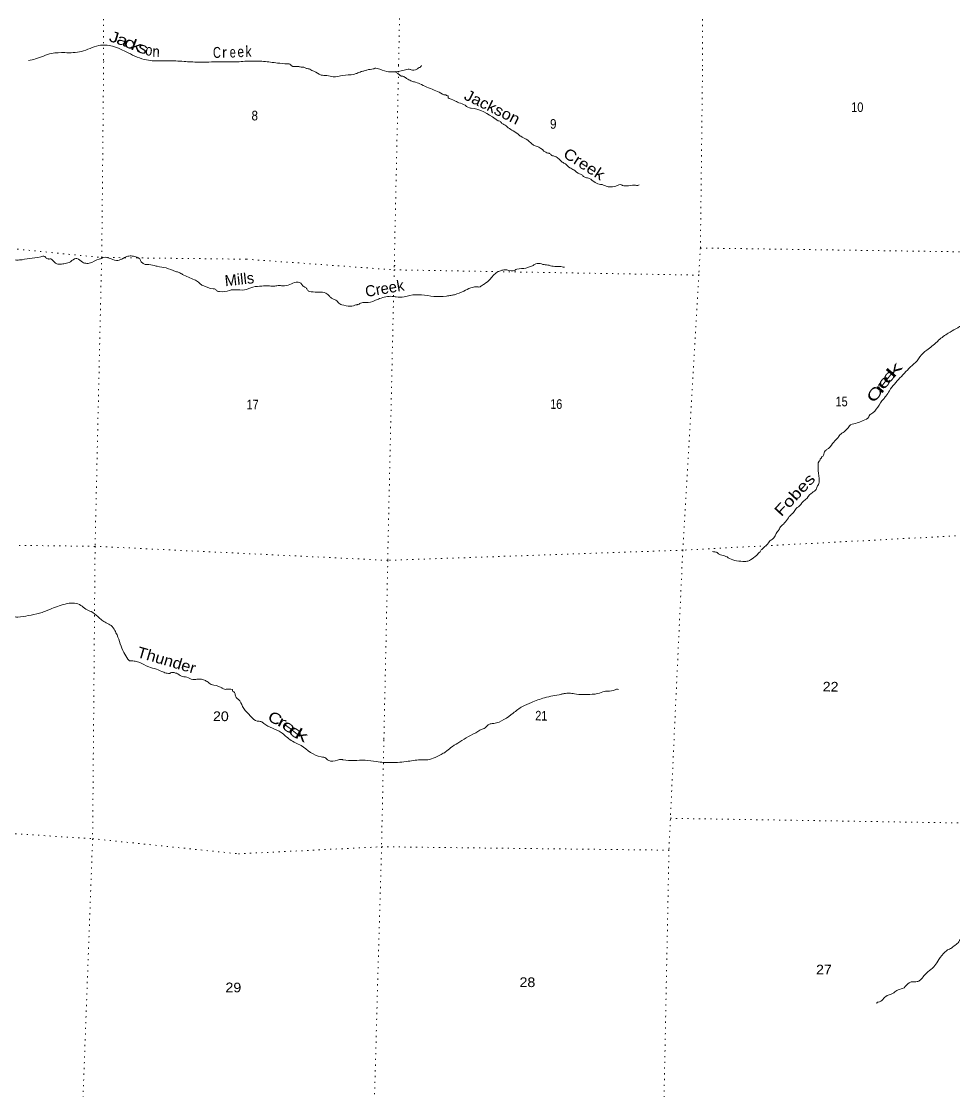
# Model space of a CAD drawing. Header units: feet. Extents: x -489137 to -242534, y 368785 to 558127.
# Drawn here: x -295298 to -278228, y 396548 to 416132 of the extents above; entities that cross this region are included whole.
import ezdxf
from ezdxf.enums import TextEntityAlignment as Align

# ---------------------------------------------------------------- set-up
doc = ezdxf.new("R2010")
doc.units = ezdxf.units.FT
doc.header["$LTSCALE"] = 70
doc.linetypes.add('DOTTED', pattern=[1.5, 0.3, -1.2])
doc.layers.add('39', color=7, linetype='Continuous', lineweight=13)
doc.layers.add('7', color=7, linetype='DOTTED', lineweight=13)
doc.layers.add('41', color=7, linetype='Continuous')

msp = doc.modelspace()

# ---------------------------------------------------------------- linework, layer by layer
at = {"layer": '39'}
for points in [[(-295168.34, 415415.78), (-295038.9, 415444.72), (-294744, 415544.24), (-294503.24, 415559.85), (-294199.74, 415580.33), (-293882.42, 415689.52), (-293632.1, 415676.64), (-293343.42, 415555.85), (-293006.41, 415426.04), (-292730, 415406.95), (-292471, 415406.95), (-292319.89, 415398.75), (-292057.45, 415385.64), (-291675.44, 415390.46), (-291408.72, 415389.4), (-291141.7, 415404.51), (-290862.94, 415399.17), (-290608.89, 415370.04), (-290429.87, 415353.25)], [(-290432.78, 415353.52), (-290367.29, 415337.71), (-290357.28, 415323.5), (-290218.08, 415306.39), (-290163.66, 415291.87), (-290125.3, 415291.61), (-290079, 415271.09), (-290016.5, 415256.52), (-289980.34, 415230.02), (-289944.06, 415219.67), (-289809.25, 415150.06), (-289704.31, 415141.26), (-289589.38, 415118.25), (-289413.55, 415141.28), (-289211.26, 415157.56)], [(-289211.26, 415157.56), (-289155.69, 415180.58), (-289076.29, 415211.62), (-289018.41, 415226.65), (-288974.72, 415241.27)], [(-288979.62, 415238.87), (-288974.72, 415241.27), (-288847.35, 415264.64), (-288829.13, 415272.59), (-288780.68, 415270.24), (-288603.38, 415214.47), (-288544.86, 415208.02), (-288367.09, 415220.93), (-288261.92, 415246.46), (-288177.07, 415253.96), (-288162.98, 415245.78), (-288057.9, 415259.19), (-288011.28, 415285.14), (-287988.99, 415297.09), (-287978.76, 415317.22), (-287966.63, 415319.17)], [(-288367.03, 415147.88), (-288394.35, 415166.98), (-288414.9, 415186.2), (-288437.7, 415204.27), (-288449.1, 415212.17)], [(-288367.03, 415147.88), (-288351.53, 415133.97), (-288331.36, 415129.79), (-288266.93, 415103.09), (-288222.72, 415072.49), (-288150.26, 415037.64), (-288081.74, 415018.99), (-287973.02, 414973.81), (-287709.28, 414860.9), (-287586.52, 414799.46), (-287562.37, 414787.17), (-287528.07, 414784.91), (-287516.03, 414772.71), (-287481.73, 414768.44), (-287485.85, 414758.37), (-287397.43, 414695.14), (-287310.9, 414652.12), (-287202.13, 414612.99), (-287093.54, 414547.61), (-287059.25, 414543.34), (-286624.44, 414348.45), (-286568.13, 414313.72), (-286515.82, 414287.1), (-286497.79, 414264.76), (-286461.58, 414246.33), (-286383.26, 414183.17), (-286290.75, 414128), (-286184.27, 414050.5), (-286154.14, 414028.08), (-286055.54, 413976.91), (-285943.11, 413883.22), (-285892.84, 413852.57), (-285820.33, 413825.82), (-285697.79, 413734.07), (-285655.5, 413717.62), (-285635.31, 413717.48), (-285597.16, 413686.92), (-285542.8, 413662.31), (-285474.38, 413629.51), (-285418.2, 413576.61), (-285394.12, 413554.23), (-285333.78, 413521.49), (-285257.52, 413452.29), (-285181.07, 413411.36), (-285076.58, 413337.93), (-285022.23, 413313.32), (-285012.23, 413299.1), (-284965.97, 413272.53), (-284899.46, 413255.91), (-284790.95, 413178.4), (-284694.24, 413147.44), (-284635.77, 413134.91), (-284571.34, 413108.21), (-284528.98, 413103.88), (-284415.82, 413115.21), (-284355.08, 413139.03), (-284314.7, 413140.76), (-284298.61, 413130.55), (-284282.5, 413124.39), (-284221.97, 413117.91), (-284066.4, 413132.99), (-284007.87, 413128.55), (-283983.56, 413140.49)], [(-274611.61, 413007.98), (-274688.72, 412964.66), (-274767.81, 412914.72), (-274818.62, 412866.59), (-274984.69, 412793.03), (-275021.38, 412742.78), (-275043.68, 412730.83), (-275066.01, 412712.8), (-275250.31, 412631.28), (-275394.18, 412557.55), (-275568.12, 412514.33), (-275588.39, 412502.36), (-275638.97, 412488.57), (-275687.63, 412458.61), (-275857.72, 412389.11), (-275981.34, 412321.3), (-276110.95, 412265.65), (-276276.91, 412210.25), (-276319.5, 412182.28), (-276438.88, 412144.74), (-276469.35, 412118.69), (-276631.29, 412059.23), (-276690.25, 411999.05), (-276771.59, 411916.81), (-276847.2, 411784.02), (-276885.89, 411737.84), (-276920.75, 411659.31), (-276947.42, 411598.9), (-277039.19, 411466.24), (-277075.69, 411442.25), (-277154.96, 411368.07), (-277304.91, 411290.35), (-277315.11, 411274.26), (-277386.07, 411232.34), (-277396.31, 411210.19), (-277518.16, 411108.03), (-277591.5, 411013.61), (-277617.88, 410993.6), (-277654.58, 410941.34), (-277756.24, 410839.04), (-277882.18, 410728.83), (-278052.78, 410584.6), (-278324.44, 410422.9), (-278503.03, 410290.83), (-278531.49, 410262.76), (-278720.31, 410110.57), (-278844.31, 409990.24), (-278870.83, 409950.03), (-278986.74, 409829.65), (-279210.41, 409600.96), (-279401.8, 409368), (-279467.11, 409265.44), (-279513.89, 409215.27), (-279741.93, 408938.13), (-279762.22, 408924.14), (-279778.62, 408887.9), (-279882.04, 408821.97), (-279993.41, 408776.28), (-280114.79, 408740.78), (-280175.87, 408666.46), (-280324.14, 408538.23), (-280344.54, 408508.08), (-280370.99, 408477.97), (-280417.73, 408433.85), (-280517.5, 408311.35), (-280564.16, 408279.35), (-280607.07, 408204.92), (-280637.69, 408156.66), (-280647.81, 408152.69), (-280647.9, 408140.58), (-280668.23, 408118.5), (-280674.47, 408092.29), (-280686.68, 408078.23), (-280705.93, 407920.83), (-280706.05, 407902.65), (-280689.19, 407712.68), (-280713.97, 407632.06), (-280728.21, 407616), (-280738.61, 407571.64), (-280756.98, 407543.49), (-280838.13, 407485.48), (-280937.82, 407375.08), (-280998.75, 407323), (-281031.39, 407274.76), (-281108.56, 407208.64), (-281157.5, 407138.29), (-281196.09, 407104.22), (-281344.71, 406925.5), (-281399.59, 406871.35), (-281436.37, 406806.97), (-281452.65, 406788.91), (-281546.5, 406646.16), (-281574.88, 406630.2), (-281633.91, 406559.92), (-281741.61, 406459.68), (-281770.15, 406419.48)], [(-296584.84, 411472.96), (-296584.03, 411467.88), (-296592.65, 411387.15), (-296605.07, 411340.78), (-296589.16, 411304.32), (-296537.05, 411247.41), (-296500.8, 411235.04), (-296458.38, 411236.77), (-296415.93, 411244.55), (-296373.4, 411264.47), (-296302.31, 411326.59), (-296243.31, 411392.84), (-296220.79, 411439.14), (-296171.9, 411503.45), (-296165.76, 411515.52), (-296096.23, 411646.33), (-296016.94, 411728.6), (-295945.69, 411812.95), (-295907.18, 411834.9), (-295901.05, 411846.98), (-295805.87, 411888.75), (-295759.45, 411886.41), (-295572.24, 411802.32), (-295447.3, 411765.1), (-295330.21, 411762.29), (-295150.33, 411789.34), (-294944.16, 411822.26), (-294869.43, 411825.79), (-294853.4, 411807.5), (-294803.1, 411780.91), (-294788.98, 411778.79), (-294768.77, 411782.69), (-294722.52, 411754.1), (-294652.26, 411693.02), (-294607.92, 411682.62), (-294518.99, 411694.13), (-294423.95, 411715.69), (-294326.59, 411781.68), (-294282.13, 411787.43), (-294177.57, 411722.08), (-294141.34, 411705.68), (-294054.54, 411703.07), (-293872.31, 411778.58), (-293848.04, 411784.47), (-293791.35, 411808.31), (-293688.46, 411795.49), (-293557.51, 411752.18), (-293456.37, 411779.77), (-293397.59, 411813.7), (-293330.82, 411833.44), (-293246.04, 411830.84), (-293165.46, 411804.03), (-293141.31, 411791.75), (-293111.36, 411741.04), (-293071.27, 411698.35), (-293018.9, 411679.82), (-292964.38, 411679.44), (-292831.33, 411650.25), (-292813.18, 411646.09), (-292645.79, 411616.67), (-292474.6, 411552.87), (-292410.13, 411532.23), (-292347.78, 411497.47), (-292128.34, 411401.03), (-292055.96, 411356.1), (-292007.81, 411311.33), (-291973.58, 411296.96), (-291786.24, 411233.06), (-291762.02, 411230.87), (-291719.83, 411200.29), (-291705.77, 411188.08), (-291671.5, 411181.78), (-291487.6, 411204.75), (-291455.21, 411216.66), (-291422.92, 411214.41), (-291386.57, 411216.18), (-291212.93, 411214.99), (-291059.15, 411264.43), (-290893.45, 411283.49)], [(-290893.45, 411283.49), (-290782.37, 411288.79), (-290681.46, 411282.03), (-290596.58, 411293.56), (-290511.81, 411288.94), (-290382.44, 411310.27), (-290267.04, 411355.93), (-290192.42, 411343.3), (-290176.34, 411333.09), (-290138.32, 411282.33), (-290082.01, 411249.63), (-290072.03, 411233.4), (-290058.04, 411211.09), (-290037.98, 411192.77), (-289993.64, 411180.35), (-289848.31, 411173.29), (-289723.25, 411154.25), (-289653, 411093.17), (-289604.81, 411054.47), (-289524.31, 411015.54), (-289468.17, 410956.58), (-289429.9, 410942.18), (-289276.63, 410916.88), (-289218.02, 410924.56), (-289161.37, 410942.34), (-289143.18, 410944.24), (-289086.47, 410970.11), (-288997.53, 410985.65), (-288947.06, 410983.28), (-288785.16, 411038.72), (-288738.61, 411054.56), (-288506.14, 411095.37), (-288437.56, 411084.81), (-288290.16, 411085.8), (-288182.96, 411113.34), (-287972.92, 411121.99), (-287742.92, 411096.18), (-287516.75, 411100.67), (-287468.25, 411108.41), (-287435.91, 411112.23), (-287367.17, 411125.89), (-287197.11, 411193.4), (-286934.11, 411268.33), (-286905.84, 411268.13), (-286887.59, 411280.13), (-286822.71, 411320.07), (-286711.01, 411416.25), (-286641.82, 411494.55), (-286566.75, 411548.57), (-286514.12, 411568.4), (-286449.41, 411584.11), (-286294.08, 411562.84), (-286223.21, 411592.65), (-286059.52, 411613.74), (-286029.16, 411623.62), (-285954.29, 411647.34), (-285901.57, 411681.32), (-285798.49, 411696.77), (-285750.13, 411682.29), (-285657.34, 411669.53), (-285560.57, 411646.64), (-285441.48, 411641.78), (-285352.73, 411629.05)], [(-281770.15, 406419.48), (-281839.26, 406351.29), (-281946.83, 406269.23), (-282013.63, 406243.44), (-282045.95, 406241.65), (-282201.33, 406252.82), (-282332.27, 406296.14), (-282420.79, 406343.21), (-282521.54, 406372.19), (-282571.76, 406408.89), (-282581.84, 406410.98), (-282642.35, 406421.5)], [(-295463.97, 405221.92), (-295430.72, 405229.08), (-295412.58, 405224.92), (-295362.14, 405220.53), (-295172.17, 405247.51), (-294967.95, 405292.57), (-294872.84, 405324.23), (-294812.11, 405348.05), (-294534.81, 405451.18), (-294387.24, 405478.45), (-294262.18, 405461.43), (-294067.15, 405340.94), (-294022.86, 405322.45), (-293900.32, 405230.73), (-293743.62, 405114.53), (-293657.12, 405067.49), (-293587.09, 404974.1), (-293547.24, 404895.06), (-293422.23, 404571.06), (-293348.34, 404451.38), (-293326.3, 404424.98), (-293306.16, 404418.78), (-293281.93, 404418.62), (-293233.49, 404416.26), (-293148.83, 404395.49), (-292965.69, 404309.4), (-292826.67, 404266.04), (-292691.78, 404210.59), (-292603.1, 404187.76), (-292578.86, 404189.61), (-292568.7, 404197.63), (-292475.83, 404196.99), (-292439.58, 404184.62), (-292377.26, 404143.79), (-292268.41, 404118.81), (-292159.66, 404077.67), (-292103.12, 404079.31), (-292032.4, 404086.9), (-291963.86, 404072.29), (-291897.45, 404039.52), (-291823.11, 403986.49)], [(-274706.07, 405381.37), (-274767.52, 405346.64), (-274911.21, 405297.16), (-274957.69, 405291.43), (-275074.73, 405300.33), (-275133.39, 405284.58), (-275309.66, 405194.92), (-275396.91, 405130.9), (-275510.63, 405036.78), (-275612.57, 404892.07), (-275655.19, 404862.07), (-275711.84, 404844.29), (-275748.33, 404822.32), (-275926.48, 404752.89), (-275991.32, 404719), (-276011.59, 404707.02), (-276155.56, 404617.14), (-276403.32, 404406.81), (-276543.54, 404276.51), (-276600.29, 404244.59), (-276628.84, 404202.38), (-276732.57, 404092.02), (-276777.43, 404027.7), (-276824.08, 403995.72), (-276883.15, 403921.4), (-276901.61, 403879.12), (-276894.04, 403804.33), (-276820.14, 403688.69), (-276790.23, 403633.96), (-276794.48, 403603.69), (-276827.33, 403525.15), (-276819.85, 403438.25), (-276799.87, 403407.82), (-276799.92, 403399.74), (-276782.09, 403351.14), (-276773.23, 403171.33), (-276765.3, 403149.06), (-276773.6, 403118.82), (-276756.69, 402934.92), (-276752.04, 402728.88), (-276733.28, 402522.75), (-276719.62, 402453.98), (-276722.7, 402298.49), (-276737.58, 402191.55), (-276731.87, 402141.02), (-276742.17, 402110.79), (-276756.59, 402068.48), (-276805.95, 401937.55), (-276850.85, 401867.18), (-276873.19, 401849.16), (-276920.36, 401740.42), (-276941.13, 401657.76), (-276947.78, 401570.96), (-276974.37, 401520.66), (-277023.21, 401464.45), (-277047.54, 401450.48), (-277086.29, 401394.21), (-277102.52, 401382.2), (-277141.79, 401249.18), (-277175.15, 401095.92), (-277201.93, 401017.34), (-277218.35, 400979.08), (-277282.09, 400811.9), (-277315.63, 400632.38), (-277426.15, 400415.04), (-277495.52, 400308.49), (-277582.95, 400218.21), (-277636.35, 400085.29), (-277672.12, 399875.5), (-277715.24, 399770.78), (-277754.01, 399710.46), (-277845.43, 399628.29), (-278018.36, 399435.62), (-278075.32, 399373.4), (-278105.98, 399317.07), (-278163.04, 399240.73), (-278240.18, 399180.67), (-278252.37, 399168.64), (-278321.25, 399132.77), (-278380.1, 399090.77), (-278498.17, 398948.2), (-278569.59, 398837.62), (-278770.75, 398651.2), (-278837.91, 398570.89), (-278896.65, 398545.04), (-278987.52, 398541.63), (-279044.18, 398521.83), (-279135.64, 398433.61), (-279244.94, 398391.96), (-279324.02, 398342.02), (-279370.65, 398314.08), (-279445.52, 398288.34), (-279609.89, 398166.29), (-279626.07, 398162.36), (-279636.29, 398144.25)], [(-291823.11, 403986.49), (-291641.76, 403932.74), (-291597.51, 403908.2), (-291561.24, 403897.86), (-291532.96, 403899.68), (-291430.12, 403880.79), (-291434.21, 403872.74), (-291398.08, 403842.2), (-291378.3, 403781.47), (-291338.29, 403726.67), (-291320.22, 403712.41), (-291248.41, 403584.67), (-291142.32, 403448.63), (-291088.18, 403393.73), (-290981.7, 403316.25), (-290911.1, 403307.68), (-290860.85, 403273), (-290542.98, 403107.22), (-290380.32, 402976.85), (-290177.16, 402866.39), (-289807.07, 402659.86), (-289722.43, 402637.06), (-289704.4, 402616.73), (-289652.1, 402588.1), (-289593.6, 402581.64), (-289429.84, 402612.83), (-289409.68, 402608.65), (-289005.97, 402597.79), (-288798.18, 402574.14), (-288525.74, 402556.11), (-288216.68, 402580.23), (-287962.11, 402606.76), (-287893.47, 402606.28), (-287755.99, 402635.63), (-287610.15, 402705.31), (-287535.15, 402749.23), (-287431.62, 402831.32), (-287307.91, 402913.27), (-286991.71, 403094.87), (-286957.29, 403110.79), (-286880.2, 403162.77), (-286805.31, 403190.53), (-286758.53, 403242.72), (-286711.95, 403264.62), (-286647.27, 403274.26), (-286292.67, 403461.66), (-286122.25, 403583.69), (-285960.24, 403655.27), (-285717.37, 403744.48), (-285416.11, 403807.02), (-285357.47, 403820.76), (-285266.56, 403828.21), (-285171.76, 403815.44), (-284848.78, 403807.14), (-284774.03, 403814.7), (-284648.61, 403850.19), (-284604.11, 403862), (-284454.6, 403877.12), (-284397.93, 403898.95), (-284361.6, 403896.67)]]:
    msp.add_spline(points, degree=3, dxfattribs=at)
at = {"layer": '7'}
for p, q in [((-293791.72, 415397.41), (-293826.55, 411812.82)), ((-288390.62, 415326.62), (-288472.22, 411581.8)), ((-296418.17, 412062.49), (-293832.26, 411808.22)), ((-293828.83, 411810.52), (-293948.95, 406518.43)), ((-288472.22, 411581.8), (-288476.63, 411384.3)), ((-288473.46, 411660.58), (-288442.19, 411659.71)), ((-288472.22, 411581.8), (-282894.11, 411484.67)), ((-288482.58, 411118.21), (-288591.11, 406260.56)), ((-288588.82, 406261.14), (-288660.7, 402970.85)), ((-288660.7, 402970.85), (-288703.44, 401014.22))]:
    msp.add_line(p, q, dxfattribs=at)
for points in [[(-293735.57, 423075.91), (-293792.53, 417119.54), (-293791.72, 415397.41)], [(-288390.62, 415326.62), (-288361.05, 416896.26), (-288386.85, 422963.42)], [(-283129.42, 422832.46), (-282820.13, 417326.09), (-282825.4, 415254.94)], [(-282825.4, 415254.94), (-282864.48, 411981.33), (-282894.05, 411493.75), (-283186.96, 406447.39), (-283440.54, 400951.58)], [(-282864.48, 411981.33), (-277532.54, 411903.83), (-274624.7, 411949.4)], [(-293827.36, 411808.45), (-291176.49, 411776.13), (-288472.22, 411581.8)], [(-293953.52, 406516.12), (-296477.44, 406550.96), (-298906.39, 406833.44)], [(-274689.86, 406685.83), (-277667.01, 406736.18), (-283186.96, 406447.39), (-288591.11, 406260.56), (-293945.51, 406517.31)], [(-293948.93, 406513.86), (-293994.05, 401161.64), (-294189.06, 395893.88), (-294271.23, 390626.14)], [(-283417.07, 401535.72), (-278014.28, 401449.05), (-274755.3, 401400.1)], [(-298658.43, 401459.7), (-293994.05, 401161.64), (-291322.86, 400884.8), (-288703.44, 401014.22), (-283440.54, 400951.58)], [(-288703.44, 401014.22), (-288849.63, 395834.99), (-288935.55, 390644.01)], [(-283440.48, 400960.67), (-283539.55, 395912.39), (-283634.06, 390647.18)]]:
    msp.add_lwpolyline(points, dxfattribs=at)

# ---------------------------------------------------------------- texts
at = {"layer": '41'}
for s, height, rotation, width, p in [('J', 200, 343.729, 1.25, (-293706.52, 415772.44)), ('a', 200, 340.331, 1.3, (-293573.1, 415731.41)), ('c', 200, 339.246, 1.4, (-293436.27, 415678.59)), ('k', 200, 339.412, 1.4, (-293310.45, 415625.79)), ('s', 200, 342.911, 1.35, (-293187.04, 415575.77)), ('o', 200, 352.759, 0.85, (-293036.54, 415515.56)), ('n', 200, 357.472, 0.9, (-292902.39, 415484.41)), ('C', 200, 1.066, 0.75, (-291788.52, 415462.23)), ('e', 200, 1.683, 0.75, (-291481.36, 415468.89)), ('e', 200, 3.394, 0.8, (-291335.48, 415474.6)), ('k', 200, 0.775, 0.85, (-291195.13, 415481.81)), ('Jackson', 201.8, 333.923, 1.1, (-287209.45, 414713.04)), ('Creek', 201.8, 327.422, 1.15, (-285394.37, 413659.22)), ('Fobes', 201.8, 47.177, 1.25, (-281382.48, 407049.6)), ('Thunder', 201.8, 343.704, 1.1, (-293197.76, 404492.12))]:
    msp.add_text(s, height=height, rotation=rotation, dxfattribs=dict(at, width=width)).set_placement(p)
for s, height, rotation, p in [('r', 200, 359.765, (-291624.59, 415465.22)), ('Mills', 201.8, 6.304, (-291563.76, 411279.42)), ('Creek', 201.8, 9.795, (-288984.63, 411082.36))]:
    msp.add_text(s, height=height, rotation=rotation, dxfattribs=at).set_placement(p)
for s, rotation, width, p in [('e', 52.307, 1.75, (-279343.52, 409574.27)), ('k', 48.881, 2.1, (-279242.61, 409685.72)), ('r', 53.539, 1.9, (-279498.4, 409365.21)), ('e', 53.566, 1.7, (-279427.4, 409469.71)), ('C', 53.43, 1.5, (-279596.77, 409244.72)), ('C', 333.076, 1.25, (-290698.71, 403280.39)), ('r', 333.389, 1.55, (-290564.64, 403212.98)), ('e', 324.686, 1.65, (-290454.09, 403135.93)), ('e', 321.874, 1.75, (-290331.41, 403039.23)), ('k', 331.397, 1.65, (-290211.21, 402972.41))]:
    msp.add_text(s, height=200, rotation=rotation, dxfattribs=dict(at, width=width)).set_placement(p, align=Align.CENTER)
at = {"layer": '7'}
for s, rotation, width, p in [('10', 359.601, 0.85, (-280103.77, 414473.49)), ('8', 359.606, 0.9, (-291084.93, 414319.15)), ('9', 359.604, 0.9, (-285618.13, 414166.34)), ('17', 359.606, 0.85, (-291177.28, 409025.88)), ('16', 359.604, 0.85, (-285617.04, 409036)), ('15', 359.601, 0.85, (-280390.94, 409081.97)), ('22', 359.601, 1.1, (-280624.75, 403859.19)), ('20', 359.607, 1.1, (-291790.56, 403317.75)), ('21', 359.604, 0.85, (-285889.7, 403327.67)), ('27', 359.601, 1.1, (-280747.06, 398677.66)), ('28', 359.604, 1.1, (-286177.25, 398446.41)), ('29', 359.606, 1.1, (-291561.94, 398350.57))]:
    msp.add_text(s, height=176.6, rotation=rotation, dxfattribs=dict(at, width=width)).set_placement(p)

doc.saveas('drawing.dxf')
